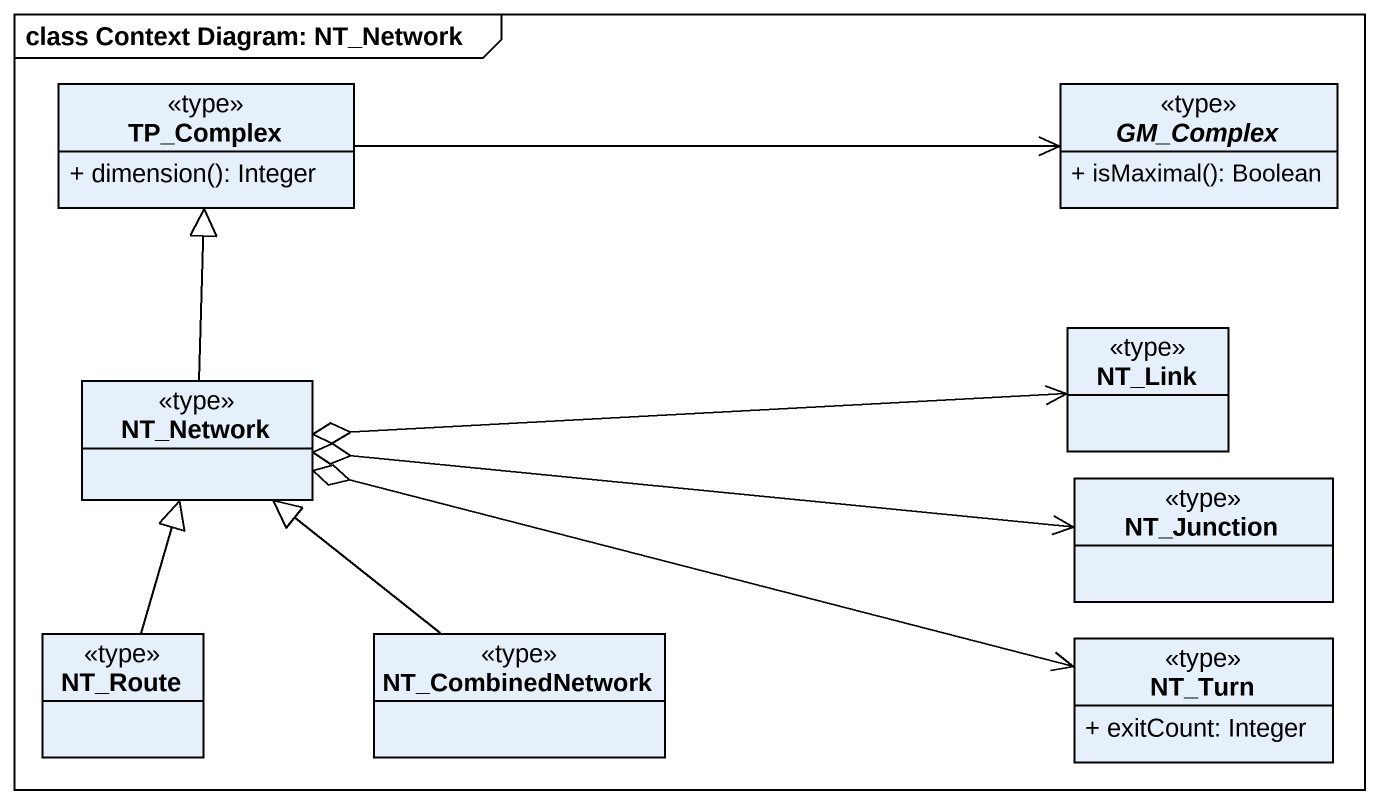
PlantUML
@startuml
mainframe class Context Diagram: NT_Network
hide circle
hide empty members
skinparam classAttributeIconSize 0
class TP_Complex <<type>> {
  + dimension(): Integer
}
abstract class GM_Complex <<type>> {
  + isMaximal(): Boolean
}
class NT_Network <<type>>
class NT_Link <<type>>
class NT_Junction <<type>>
class NT_Route <<type>>
class NT_CombinedNetwork <<type>>
class NT_Turn <<type>> {
  + exitCount: Integer
}
GM_Complex <-left- TP_Complex
NT_Network -up-|> TP_Complex
NT_Link <-left-o NT_Network
NT_Junction <-left-o NT_Network
NT_Route -up-|> NT_Network
NT_CombinedNetwork -up-|> NT_Network
NT_Turn <-left-o NT_Network
@enduml
